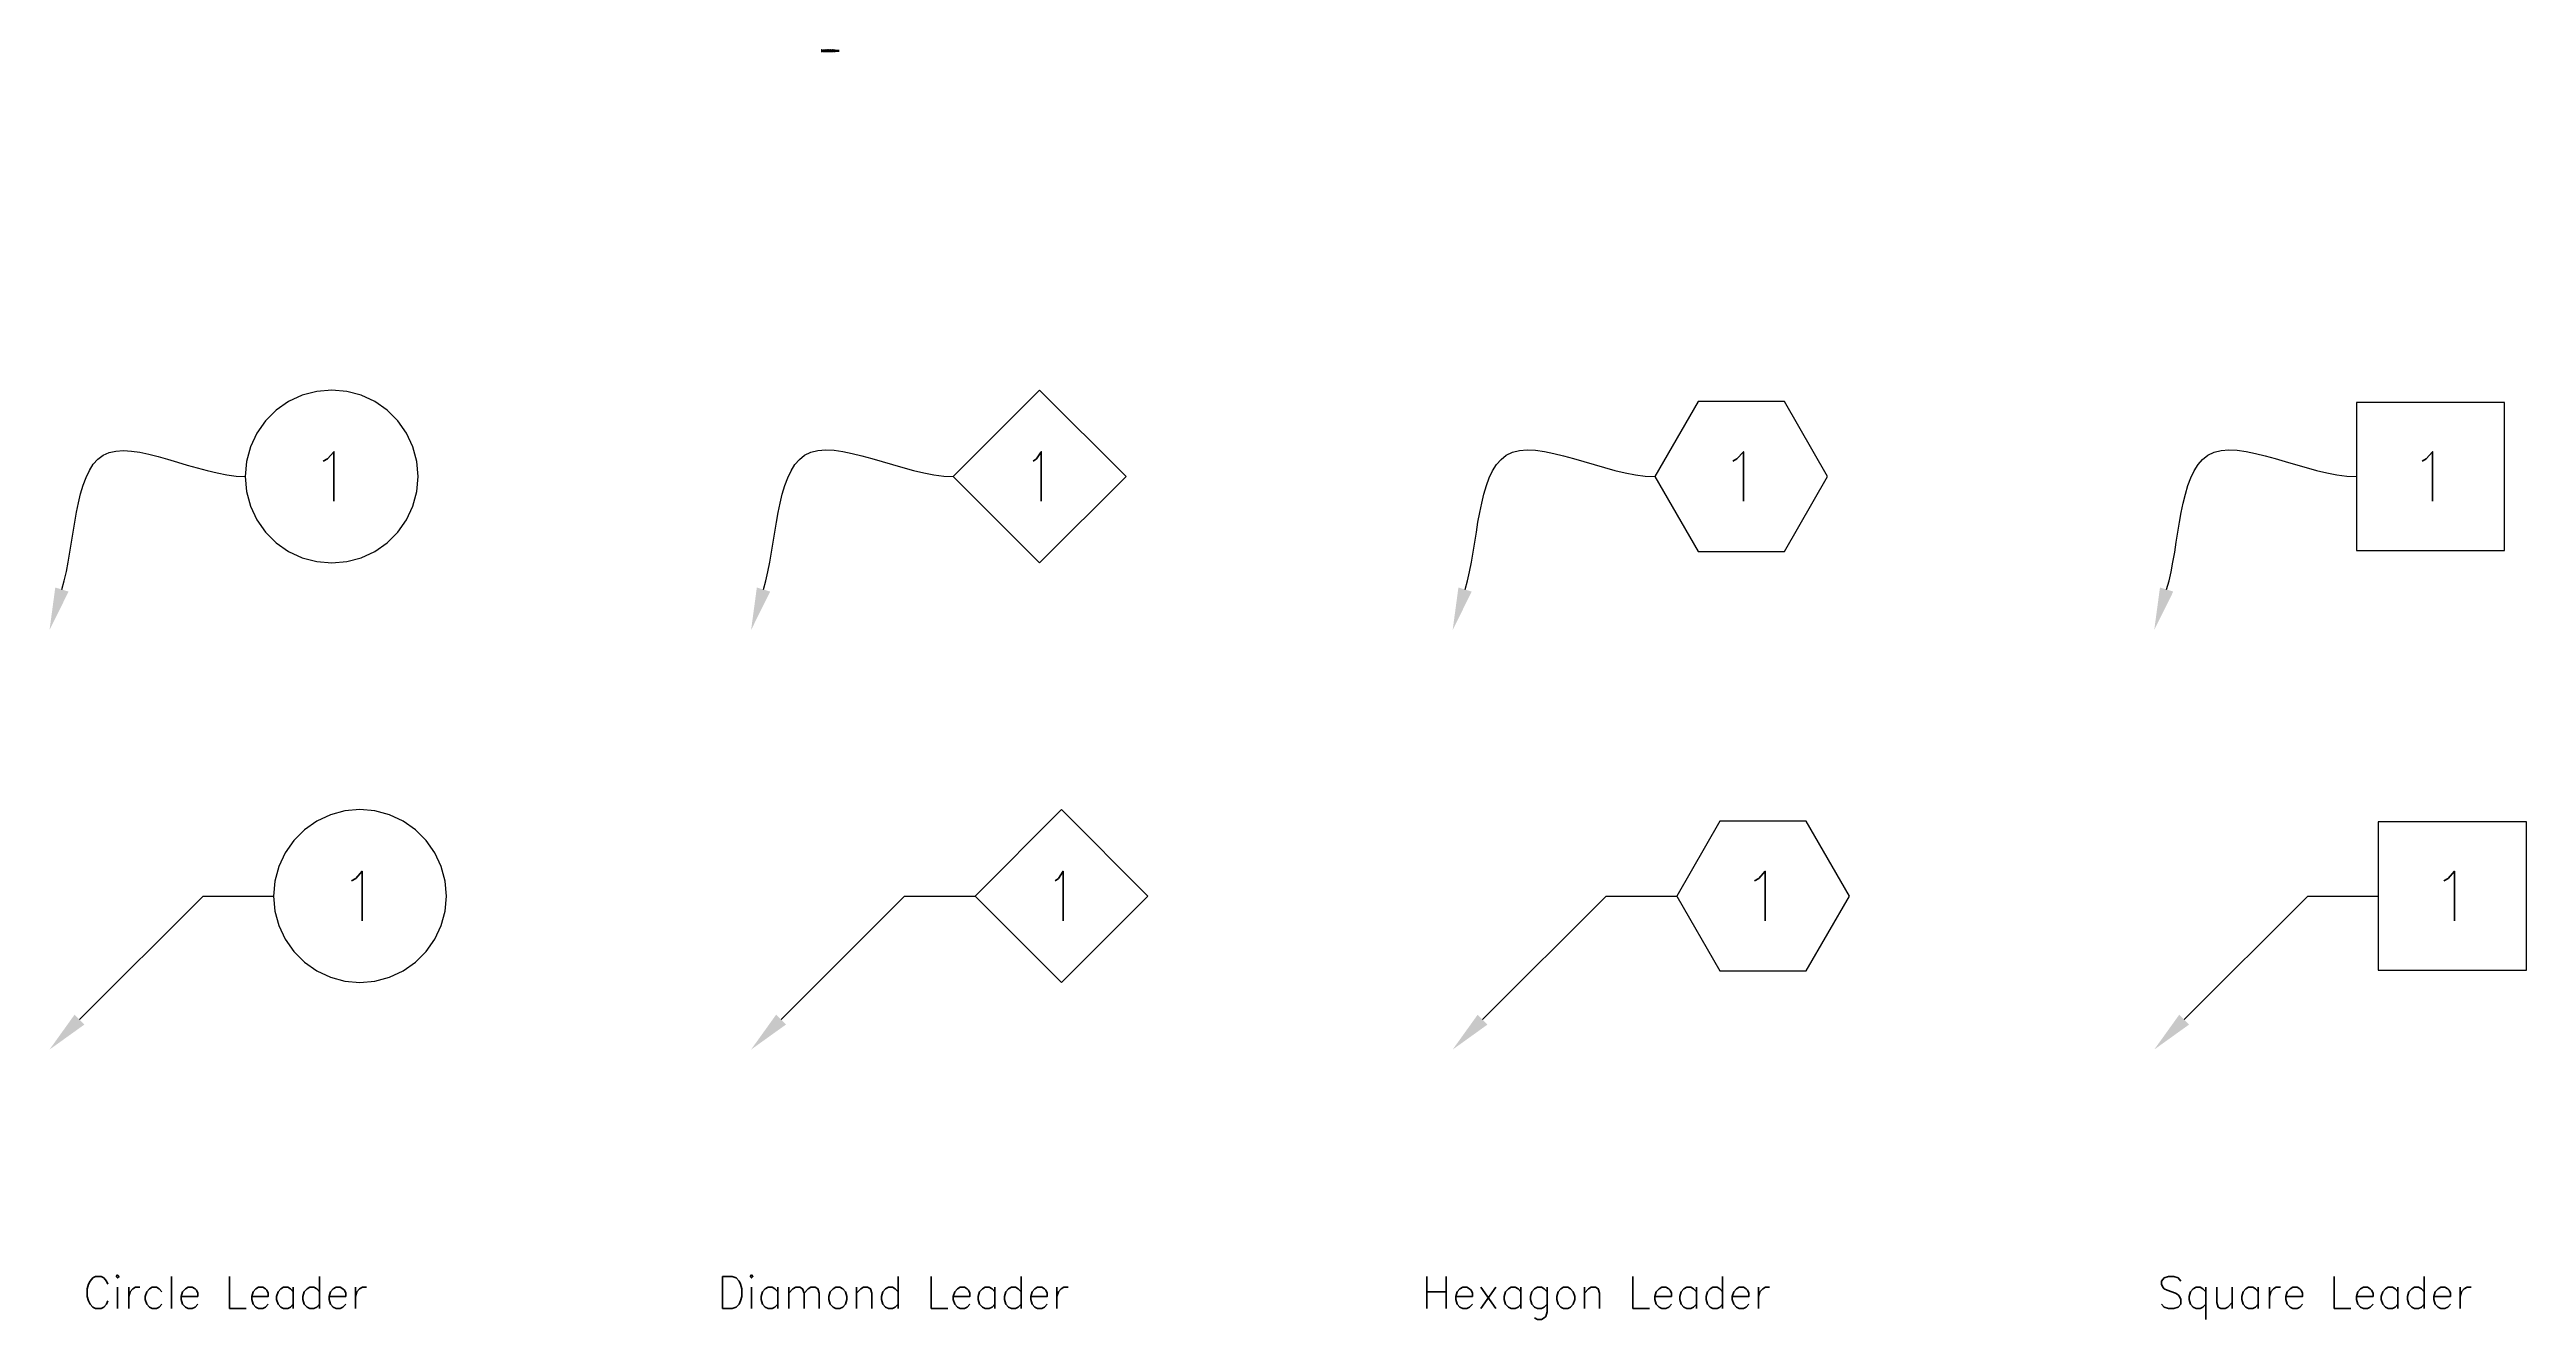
# Model space of a CAD drawing. Header units: millimetres. Extents: x 1718 to 19272, y -2096 to 6903.
import ezdxf
from ezdxf import colors
from ezdxf.entities.mleader import LeaderData, LeaderLine
from ezdxf.enums import TextEntityAlignment as Align
from ezdxf.math import Vec2, Vec3

# ---------------------------------------------------------------- set-up
doc = ezdxf.new("R2010")
doc.units = ezdxf.units.MM
doc.header["$LTSCALE"] = 0.5
doc.set_wipeout_variables(frame=1)
doc.layers.add('A-Anno-Note', color=231, linetype='Continuous', lineweight=25)
doc.styles.add('RomanS', font='romans.shx', dxfattribs={"width": 0.75})
doc.styles.get("Standard").update_dxf_attribs({"font": 'romans.shx', "width": 0.75})

# ---------------------------------------------------------------- blocks, each defined once
blk = doc.blocks.new('Op2_Anno_Circle_na')
at = {"color": 0, "linetype": 'ByBlock', "transparency": 16777216}
blk.add_wipeout([(1.75, 0), (1.723, 0.304), (1.644, 0.599), (1.516, 0.875), (1.341, 1.125), (1.125, 1.341), (0.875, 1.516), (0.599, 1.644), (0.304, 1.723), (0, 1.75), (-0.304, 1.723), (-0.599, 1.644), (-0.875, 1.516), (-1.125, 1.341), (-1.341, 1.125), (-1.516, 0.875), (-1.644, 0.599), (-1.723, 0.304), (-1.75, 0), (-1.723, -0.304), (-1.644, -0.599), (-1.516, -0.875), (-1.341, -1.125), (-1.125, -1.341), (-0.875, -1.516), (-0.599, -1.644), (-0.304, -1.723), (0, -1.75), (0.304, -1.723), (0.599, -1.644), (0.875, -1.516), (1.125, -1.341), (1.341, -1.125), (1.516, -0.875), (1.644, -0.599), (1.723, -0.304)], dxfattribs=at)
at = {"transparency": 16777216}
blk.add_lwpolyline([(1.75, 0), (1.723, 0.304), (1.644, 0.599), (1.516, 0.875), (1.341, 1.125), (1.125, 1.341), (0.875, 1.516), (0.599, 1.644), (0.304, 1.723), (0, 1.75), (-0.304, 1.723), (-0.599, 1.644), (-0.875, 1.516), (-1.125, 1.341), (-1.341, 1.125), (-1.516, 0.875), (-1.644, 0.599), (-1.723, 0.304), (-1.75, 0), (-1.723, -0.304), (-1.644, -0.599), (-1.516, -0.875), (-1.341, -1.125), (-1.125, -1.341), (-0.875, -1.516), (-0.599, -1.644), (-0.304, -1.723), (0, -1.75), (0.304, -1.723), (0.599, -1.644), (0.875, -1.516), (1.125, -1.341), (1.341, -1.125), (1.516, -0.875), (1.644, -0.599), (1.723, -0.304)], close=True, dxfattribs=at)
at = {"color": 0, "linetype": 'ByBlock', "lineweight": -2, "transparency": 16777216, "style": 'RomanS'}
blk.add_attdef('ID', text='', height=1, dxfattribs=at).set_placement((0, 0), align=Align.MIDDLE)
blk = doc.blocks.new('Op2_Anno_Diamond_na')
at = {"color": 0, "linetype": 'ByBlock', "transparency": 16777216}
blk.add_wipeout([(-1.75, 0), (0, -1.75), (1.75, 0), (0, 1.75)], dxfattribs=at)
at = {"color": 0, "linetype": 'ByBlock', "lineweight": -2, "transparency": 16777216}
blk.add_lwpolyline([(-1.75, 0), (0, -1.75), (1.75, 0), (0, 1.75)], close=True, dxfattribs=at)
at = {"color": 0, "linetype": 'ByBlock', "lineweight": -2, "transparency": 16777216, "width": 0.75}
blk.add_attdef('ID', text='', height=1, dxfattribs=at).set_placement((0, 0), align=Align.MIDDLE)
blk = doc.blocks.new('Op2_Anno_Hexagon_na')
at = {"color": 0, "linetype": 'ByBlock', "transparency": 16777216}
blk.add_wipeout([(1.75, 0), (0.875, 1.516), (-0.875, 1.516), (-1.75, 0), (-0.875, -1.516), (0.875, -1.516)], dxfattribs=at)
at = {"color": 0, "linetype": 'ByBlock', "lineweight": -2, "transparency": 16777216}
blk.add_lwpolyline([(1.75, 0), (0.875, 1.516), (-0.875, 1.516), (-1.75, 0), (-0.875, -1.516), (0.875, -1.516)], close=True, dxfattribs=at)
at = {"color": 0, "linetype": 'ByBlock', "lineweight": -2, "transparency": 16777216, "style": 'RomanS'}
blk.add_attdef('ID', text='', height=1, dxfattribs=at).set_placement((0, 0), align=Align.MIDDLE)
blk = doc.blocks.new('Op2_Anno_Square_na')
at = {"color": 0, "linetype": 'ByBlock', "transparency": 16777216}
blk.add_wipeout([(-1.5, -1.5), (1.5, -1.5), (1.5, 1.5), (-1.5, 1.5)], dxfattribs=at)
at = {"color": 0, "linetype": 'ByBlock', "lineweight": -2, "transparency": 16777216}
blk.add_lwpolyline([(-1.5, -1.5), (1.5, -1.5), (1.5, 1.5), (-1.5, 1.5)], close=True, dxfattribs=at)
at = {"color": 0, "linetype": 'ByBlock', "lineweight": -2, "transparency": 16777216, "style": 'RomanS'}
blk.add_attdef('ID', text='', height=1, dxfattribs=at).set_placement((0, 0), align=Align.MIDDLE)
blk = doc.blocks.new('Op2_Anno_Diamond_Large')
at = {"color": 0, "linetype": 'ByBlock'}
blk.add_wipeout([(-2.5, 0), (0, -2.5), (2.5, 0), (0, 2.5)], dxfattribs=at)
at = {"color": 0, "linetype": 'ByBlock', "lineweight": -2}
blk.add_lwpolyline([(-2.5, 0), (0, -2.5), (2.5, 0), (0, 2.5)], close=True, dxfattribs=at)
at = {"color": 0, "linetype": 'ByBlock', "lineweight": -2, "style": 'RomanS'}
blk.add_attdef('ID', text='', height=1.33, dxfattribs=at).set_placement((0, 0), align=Align.MIDDLE)
blk = doc.blocks.new('Op2_Anno_Diamond_Large_na')
at = {"color": 0, "linetype": 'ByBlock', "transparency": 16777216}
blk.add_wipeout([(-2.5, 0), (0, -2.5), (2.5, 0), (0, 2.5)], dxfattribs=at)
at = {"color": 0, "linetype": 'ByBlock', "lineweight": -2, "transparency": 16777216}
blk.add_lwpolyline([(-2.5, 0), (0, -2.5), (2.5, 0), (0, 2.5)], close=True, dxfattribs=at)
at = {"color": 0, "linetype": 'ByBlock', "lineweight": -2, "transparency": 16777216, "width": 0.75}
blk.add_attdef('ID', text='', height=1.33, dxfattribs=at).set_placement((0, 0), align=Align.MIDDLE)
blk = doc.blocks.new('Op2_Anno_Circle')
at = {"color": 0, "linetype": 'ByBlock'}
blk.add_lwpolyline([(2, 0), (2, 0), (2, 1), (2, 1), (1, 1), (1, 1), (1, 2), (1, 2), (0, 2), (0, 2), (0, 2), (-1, 2), (-1, 2), (-1, 1), (-1, 1), (-2, 1), (-2, 1), (-2, 0), (-2, 0), (-2, 0), (-2, -1), (-2, -1), (-1, -1), (-1, -1), (-1, -2), (-1, -2), (0, -2), (0, -2), (0, -2), (1, -2), (1, -2), (1, -1), (1, -1), (2, -1), (2, -1), (2, 0)], close=True, dxfattribs=at)
at = {"color": 0, "linetype": 'ByBlock', "lineweight": -2, "style": 'RomanS'}
blk.add_attdef('ID', text='', height=1, dxfattribs=at).set_placement((0, 0), align=Align.MIDDLE)
blk = doc.blocks.new('Op2_Anno_Diamond')
at = {"color": 0, "linetype": 'ByBlock'}
blk.add_wipeout([(-1.75, 0), (0, -1.75), (1.75, 0), (0, 1.75)], dxfattribs=at)
at = {"color": 0, "linetype": 'ByBlock', "lineweight": -2}
blk.add_lwpolyline([(-1.75, 0), (0, -1.75), (1.75, 0), (0, 1.75)], close=True, dxfattribs=at)
at = {"color": 0, "linetype": 'ByBlock', "lineweight": -2, "style": 'RomanS'}
blk.add_attdef('ID', text='', height=1, dxfattribs=at).set_placement((0, 0), align=Align.MIDDLE)
blk = doc.blocks.new('Op2_Anno_Hexagon')
at = {"color": 0, "linetype": 'ByBlock'}
blk.add_wipeout([(2, 0), (1, 2), (-1, 2), (-2, 0), (-1, -2), (1, -2)], dxfattribs=at)
at = {"color": 0, "linetype": 'ByBlock', "lineweight": -2}
blk.add_lwpolyline([(2, 0), (1, 2), (-1, 2), (-2, 0), (-1, -2), (1, -2)], close=True, dxfattribs=at)
at = {"color": 0, "linetype": 'ByBlock', "lineweight": -2, "width": 0.75}
blk.add_attdef('ID', text='', height=1, dxfattribs=at).set_placement((0, 0), align=Align.MIDDLE)
blk = doc.blocks.new('Op2_Anno_Square')
at = {"color": 0, "linetype": 'ByBlock'}
blk.add_wipeout([(-1.5, -1.5), (1.5, -1.5), (1.5, 1.5), (-1.5, 1.5)], dxfattribs=at)
at = {"color": 0, "linetype": 'ByBlock', "lineweight": -2}
blk.add_lwpolyline([(-1.5, -1.5), (1.5, -1.5), (1.5, 1.5), (-1.5, 1.5)], close=True, dxfattribs=at)
at = {"color": 0, "linetype": 'ByBlock', "lineweight": -2, "style": 'RomanS'}
blk.add_attdef('ID', text='', height=1, dxfattribs=at).set_placement((0, 0), align=Align.MIDDLE)
blk = doc.blocks.new('Op2_Anno_Hexagon_Elongated')
at = {"color": 0, "linetype": 'ByBlock'}
blk.add_wipeout([(3, 0), (2, 2), (-2, 2), (-3, 0), (-2, -2), (2, -2)], dxfattribs=at)
at = {"color": 0, "linetype": 'ByBlock', "lineweight": -2}
blk.add_lwpolyline([(3, 0), (2, 2), (-2, 2), (-3, 0), (-2, -2), (2, -2)], close=True, dxfattribs=at)
at = {"color": 0, "linetype": 'ByBlock', "lineweight": -2, "style": 'RomanS'}
blk.add_attdef('ID', text='', height=1, dxfattribs=at).set_placement((0, 0), align=Align.MIDDLE)
blk = doc.blocks.new('Op2_Anno_Hexagon_Elongated_na')
at = {"color": 0, "linetype": 'ByBlock', "transparency": 16777216}
blk.add_wipeout([(3, 0), (2, 2), (-2, 2), (-3, 0), (-2, -2), (2, -2)], dxfattribs=at)
at = {"color": 0, "linetype": 'ByBlock', "lineweight": -2, "transparency": 16777216}
blk.add_lwpolyline([(3, 0), (2, 2), (-2, 2), (-3, 0), (-2, -2), (2, -2)], close=True, dxfattribs=at)
at = {"color": 0, "linetype": 'ByBlock', "lineweight": -2, "transparency": 16777216, "style": 'RomanS'}
blk.add_attdef('ID', text='', height=1, dxfattribs=at).set_placement((0, 0), align=Align.MIDDLE)
blk = doc.blocks.new('Op2_Anno_Circle_Elongated')
blk.add_lwpolyline([(-1, -2), (1, -2), (1, -2), (2, -2), (2, -2), (2, -1), (2, -1), (3, -1), (3, -1), (3, 0), (3, 0), (3, 0), (3, 1), (3, 1), (2, 1), (2, 1), (2, 2), (2, 2), (1, 2), (1, 2), (-1, 2), (-1, 2), (-2, 2), (-2, 2), (-2, 1), (-2, 1), (-3, 1), (-3, 1), (-3, 0), (-3, 0), (-3, 0), (-3, -1), (-3, -1), (-2, -1), (-2, -1), (-2, -2), (-2, -2), (-1, -2)], close=True)
at = {"color": 0, "linetype": 'ByBlock', "lineweight": -2, "style": 'RomanS'}
blk.add_attdef('ID', text='', height=1, dxfattribs=at).set_placement((0, 0), align=Align.MIDDLE)
blk = doc.blocks.new('Op2_Anno_Circle_Elongated_na')
blk.add_lwpolyline([(-1, -2), (1, -2), (1, -2), (2, -2), (2, -2), (2, -1), (2, -1), (3, -1), (3, -1), (3, 0), (3, 0), (3, 0), (3, 1), (3, 1), (2, 1), (2, 1), (2, 2), (2, 2), (1, 2), (1, 2), (-1, 2), (-1, 2), (-2, 2), (-2, 2), (-2, 1), (-2, 1), (-3, 1), (-3, 1), (-3, 0), (-3, 0), (-3, 0), (-3, -1), (-3, -1), (-2, -1), (-2, -1), (-2, -2), (-2, -2), (-1, -2)], close=True)
at = {"color": 0, "linetype": 'ByBlock', "lineweight": -2, "transparency": 16777216, "style": 'RomanS'}
blk.add_attdef('ID', text='', height=1, dxfattribs=at).set_placement((0, 0), align=Align.MIDDLE)
blk = doc.blocks.new('Op2_Anno_Square_Elongated')
at = {"color": 0, "linetype": 'ByBlock'}
blk.add_wipeout([(-2.5, -1.5), (2.5, -1.5), (2.5, 1.5), (-2.5, 1.5)], dxfattribs=at)
at = {"color": 0, "linetype": 'ByBlock', "lineweight": -2}
blk.add_lwpolyline([(-2.5, -1.5), (2.5, -1.5), (2.5, 1.5), (-2.5, 1.5)], close=True, dxfattribs=at)
at = {"color": 0, "linetype": 'ByBlock', "lineweight": -2, "style": 'RomanS'}
blk.add_attdef('ID', text='', height=1, dxfattribs=at).set_placement((0, 0), align=Align.MIDDLE)
blk = doc.blocks.new('Op2_Anno_Square_Elongated_na')
at = {"color": 0, "linetype": 'ByBlock', "transparency": 16777216}
blk.add_wipeout([(-2.5, -1.5), (2.5, -1.5), (2.5, 1.5), (-2.5, 1.5)], dxfattribs=at)
at = {"color": 0, "linetype": 'ByBlock', "lineweight": -2, "transparency": 16777216}
blk.add_lwpolyline([(-2.5, -1.5), (2.5, -1.5), (2.5, 1.5), (-2.5, 1.5)], close=True, dxfattribs=at)
at = {"color": 0, "linetype": 'ByBlock', "lineweight": -2, "transparency": 16777216, "style": 'RomanS'}
blk.add_attdef('ID', text='', height=1, dxfattribs=at).set_placement((0, 0), align=Align.MIDDLE)
blk = doc.blocks.new('Op2_Anno_Slot')
blk.add_wipeout([(1, -2), (-1, -2), (-1, -1), (-2, -1), (-2, -1), (-2, -1), (-2, -1), (-3, -1), (-3, -1), (-3, 0), (-3, 0), (-3, 0), (-3, 1), (-3, 1), (-2, 1), (-2, 1), (-2, 1), (-2, 1), (-1, 1), (-1, 2), (1, 2), (1, 1), (2, 1), (2, 1), (2, 1), (2, 1), (3, 1), (3, 1), (3, 0), (3, 0), (3, 0), (3, -1), (3, -1), (2, -1), (2, -1), (2, -1), (2, -1), (1, -1)])
blk.add_lwpolyline([(1, -2), (-1, -2), (-1, -1), (-2, -1), (-2, -1), (-2, -1), (-2, -1), (-3, -1), (-3, -1), (-3, 0), (-3, 0), (-3, 0), (-3, 1), (-3, 1), (-2, 1), (-2, 1), (-2, 1), (-2, 1), (-1, 1), (-1, 2), (1, 2), (1, 1), (2, 1), (2, 1), (2, 1), (2, 1), (3, 1), (3, 1), (3, 0), (3, 0), (3, 0), (3, -1), (3, -1), (2, -1), (2, -1), (2, -1), (2, -1), (1, -1)], close=True)
at = {"color": 0, "linetype": 'ByBlock', "lineweight": -2, "style": 'RomanS'}
blk.add_attdef('ID', text='', height=1, dxfattribs=at).set_placement((0, 0), align=Align.MIDDLE)
blk = doc.blocks.new('Op2_Anno_Slot_na')
blk.add_wipeout([(1, -2), (-1, -2), (-1, -1), (-2, -1), (-2, -1), (-2, -1), (-2, -1), (-3, -1), (-3, -1), (-3, 0), (-3, 0), (-3, 0), (-3, 1), (-3, 1), (-2, 1), (-2, 1), (-2, 1), (-2, 1), (-1, 1), (-1, 2), (1, 2), (1, 1), (2, 1), (2, 1), (2, 1), (2, 1), (3, 1), (3, 1), (3, 0), (3, 0), (3, 0), (3, -1), (3, -1), (2, -1), (2, -1), (2, -1), (2, -1), (1, -1)])
blk.add_lwpolyline([(1, -2), (-1, -2), (-1, -1), (-2, -1), (-2, -1), (-2, -1), (-2, -1), (-3, -1), (-3, -1), (-3, 0), (-3, 0), (-3, 0), (-3, 1), (-3, 1), (-2, 1), (-2, 1), (-2, 1), (-2, 1), (-1, 1), (-1, 2), (1, 2), (1, 1), (2, 1), (2, 1), (2, 1), (2, 1), (3, 1), (3, 1), (3, 0), (3, 0), (3, 0), (3, -1), (3, -1), (2, -1), (2, -1), (2, -1), (2, -1), (1, -1)], close=True)
at = {"color": 0, "linetype": 'ByBlock', "lineweight": -2, "transparency": 16777216, "style": 'RomanS'}
blk.add_attdef('ID', text='', height=1, dxfattribs=at).set_placement((0, 0), align=Align.MIDDLE)
blk = doc.blocks.new('Op2_Anno_Rectangle')
at = {"color": 0, "linetype": 'ByBlock'}
blk.add_wipeout([(-3, -2), (3, -2), (3, 2), (-3, 2)], dxfattribs=at)
at = {"color": 0, "linetype": 'ByBlock', "lineweight": -2}
blk.add_lwpolyline([(-3, -2), (3, -2), (3, 2), (-3, 2)], close=True, dxfattribs=at)
at = {"color": 0, "linetype": 'ByBlock', "lineweight": -2, "style": 'RomanS'}
blk.add_attdef('ID', text='', height=1.33, dxfattribs=at).set_placement((0, 0), align=Align.MIDDLE)
blk = doc.blocks.new('Op2_Anno_Rectangle_na')
at = {"color": 0, "linetype": 'ByBlock', "transparency": 16777216}
blk.add_wipeout([(-3, -2), (3, -2), (3, 2), (-3, 2)], dxfattribs=at)
at = {"color": 0, "linetype": 'ByBlock', "lineweight": -2, "transparency": 16777216}
blk.add_lwpolyline([(-3, -2), (3, -2), (3, 2), (-3, 2)], close=True, dxfattribs=at)
at = {"color": 0, "linetype": 'ByBlock', "lineweight": -2, "transparency": 16777216, "style": 'RomanS'}
blk.add_attdef('ID', text='', height=1.33, dxfattribs=at).set_placement((0, 0), align=Align.MIDDLE)

msp = doc.modelspace()

# ---------------------------------------------------------------- linework, layer by layer
for points in [[(7187, 6899), (7315, 6899)], [(7187, 6891), (7315, 6891)], [(7280, 6903), (7280, 6885)]]:
    msp.add_lwpolyline(points)

# ---------------------------------------------------------------- texts
at = {"style": 'RomanS'}
for s, p in [('Circle Leader', (3974, -2019)), ('Diamond Leader', (8946, -2019)), ('Hexagon Leader', (13918, -2019)), ('Square Leader', (18890, -2019))]:
    msp.add_text(s, height=228.6, dxfattribs=at).set_placement(p, align=Align.RIGHT)

# ---------------------------------------------------------------- leaders
at = {"layer": 'A-Anno-Note'}
ml = msp.add_multileader_block('Standard', dxfattribs=at)
ml.set_content('Op2_Anno_Circle_na', color=256, scale=350)
ml.set_attribute('ID', '1', width=0)
ml.set_leader_properties()
ml.build(insert=Vec2(0, 0))
ml.multileader.update_dxf_attribs({"leader_type": 2, "dogleg_length": 3, "arrow_head_size": 300, "scale": 100})
ctx = ml.context
ctx.base_point, ctx.scale, ctx.char_height, ctx.arrow_head_size, ctx.landing_gap_size = Vec3(3106, 3878), 100, 9.38, 300, 9
notes = []
notes.append((ctx, [(0, (1, 1, 0), (2806, 3878), (1, 0), 300, [(0, [(1718, 2790), (2097, 4028)], 0, [])])]))
ctx.block.insert = Vec3(3718, 3878)
ml = msp.add_multileader_block('Standard', dxfattribs=at)
ml.set_content('Op2_Anno_Diamond_na', color=256, scale=350)
ml.set_attribute('ID', '1', width=0)
ml.set_leader_properties()
ml.build(insert=Vec2(0, 0))
ml.multileader.update_dxf_attribs({"leader_type": 2, "dogleg_length": 3, "arrow_head_size": 300, "scale": 100})
ctx = ml.context
ctx.base_point, ctx.scale, ctx.char_height, ctx.arrow_head_size, ctx.landing_gap_size = Vec3(8123, 3878), 100, 9.38, 300, 9
notes.append((ctx, [(0, (1, 1, 0), (7823, 3878), (1, 0), 300, [(0, [(6690, 2790), (7069, 4028)], 0, [])])]))
ctx.block.insert = Vec3(8735, 3878)
ml = msp.add_multileader_block('Standard', dxfattribs=at)
ml.set_content('Op2_Anno_Hexagon_na', color=256, scale=350)
ml.set_attribute('ID', '1', width=0)
ml.set_leader_properties()
ml.build(insert=Vec2(0, 0))
ml.multileader.update_dxf_attribs({"leader_type": 2, "dogleg_length": 3, "arrow_head_size": 300, "scale": 100})
ctx = ml.context
ctx.base_point, ctx.scale, ctx.char_height, ctx.arrow_head_size, ctx.landing_gap_size = Vec3(13095, 3878), 100, 9.38, 300, 9
notes.append((ctx, [(0, (1, 1, 0), (12795, 3878), (1, 0), 300, [(0, [(11662, 2790), (12041, 4028)], 0, [])])]))
ctx.block.insert = Vec3(13707, 3878)
ml = msp.add_multileader_block('Standard', dxfattribs=at)
ml.set_content('Op2_Anno_Square_na', color=256, scale=350)
ml.set_attribute('ID', '1', width=0)
ml.set_leader_properties()
ml.build(insert=Vec2(0, 0))
ml.multileader.update_dxf_attribs({"leader_type": 2, "dogleg_length": 3, "arrow_head_size": 300, "scale": 100})
ctx = ml.context
ctx.base_point, ctx.scale, ctx.char_height, ctx.arrow_head_size, ctx.landing_gap_size = Vec3(18067, 3878), 100, 9.38, 300, 9
notes.append((ctx, [(0, (1, 1, 0), (17767, 3878), (1, 0), 300, [(0, [(16634, 2790), (17013, 4028)], 0, [])])]))
ctx.block.insert = Vec3(18592, 3878)
ml = msp.add_multileader_block('Standard', dxfattribs=at)
ml.set_content('Op2_Anno_Circle_na', color=256, scale=350)
ml.set_attribute('ID', '1', width=0)
ml.set_leader_properties()
ml.build(insert=Vec2(0, 0))
ml.multileader.update_dxf_attribs({"dogleg_length": 5, "arrow_head_size": 300, "scale": 100})
ctx = ml.context
ctx.base_point, ctx.scale, ctx.char_height, ctx.arrow_head_size, ctx.landing_gap_size = Vec3(3306, 905), 100, 9.38, 300, 9
notes.append((ctx, [(0, (1, 1, 0), (2806, 905), (1, 0), 500, [(0, [(1718, -183)], 0, [])])]))
ctx.block.insert = Vec3(3918, 905)
ml = msp.add_multileader_block('Standard', dxfattribs=at)
ml.set_content('Op2_Anno_Diamond_na', color=256, scale=350)
ml.set_attribute('ID', '1', width=0)
ml.set_leader_properties()
ml.build(insert=Vec2(0, 0))
ml.multileader.update_dxf_attribs({"dogleg_length": 5, "arrow_head_size": 300, "scale": 100})
ctx = ml.context
ctx.base_point, ctx.scale, ctx.char_height, ctx.arrow_head_size, ctx.landing_gap_size = Vec3(8278, 905), 100, 9.38, 300, 9
notes.append((ctx, [(0, (1, 1, 0), (7778, 905), (1, 0), 500, [(0, [(6690, -183)], 0, [])])]))
ctx.block.insert = Vec3(8890, 905)
ml = msp.add_multileader_block('Standard', dxfattribs=at)
ml.set_content('Op2_Anno_Hexagon_na', color=256, scale=350)
ml.set_attribute('ID', '1', width=0)
ml.set_leader_properties()
ml.build(insert=Vec2(0, 0))
ml.multileader.update_dxf_attribs({"dogleg_length": 5, "arrow_head_size": 300, "scale": 100})
ctx = ml.context
ctx.base_point, ctx.scale, ctx.char_height, ctx.arrow_head_size, ctx.landing_gap_size = Vec3(13250, 905), 100, 9.38, 300, 9
notes.append((ctx, [(0, (1, 1, 0), (12750, 905), (1, 0), 500, [(0, [(11662, -183)], 0, [])])]))
ctx.block.insert = Vec3(13862, 905)
ml = msp.add_multileader_block('Standard', dxfattribs=at)
ml.set_content('Op2_Anno_Square_na', color=256, scale=350)
ml.set_attribute('ID', '1', width=0)
ml.set_leader_properties()
ml.build(insert=Vec2(0, 0))
ml.multileader.update_dxf_attribs({"dogleg_length": 5, "arrow_head_size": 300, "scale": 100})
ctx = ml.context
ctx.base_point, ctx.scale, ctx.char_height, ctx.arrow_head_size, ctx.landing_gap_size = Vec3(18222, 905), 100, 9.38, 300, 9
notes.append((ctx, [(0, (1, 1, 0), (17722, 905), (1, 0), 500, [(0, [(16634, -183)], 0, [])])]))
ctx.block.insert = Vec3(18747, 905)
for ctx, leaders in notes:
    for number, flags, end, landing, length, lines in leaders:
        leader = LeaderData()
        leader.index, (leader.has_last_leader_line, leader.has_dogleg_vector, leader.attachment_direction) = number, flags
        leader.last_leader_point, leader.dogleg_vector, leader.dogleg_length = Vec3(end), Vec3(landing), length
        for number, points, colour, breaks in lines:
            line = LeaderLine()
            line.index, line.vertices, line.color, line.breaks = number, Vec3.list(points), colors.encode_raw_color(colour), breaks
            leader.lines.append(line)
        ctx.leaders.append(leader)

# ---------------------------------------------------------------- next in the draw order: block references
msp.add_blockref('Op2_Anno_Diamond_Large', (7280, 6899)).add_auto_attribs({'ID': '1'})

# ---------------------------------------------------------------- next in the draw order: block references
msp.add_blockref('Op2_Anno_Diamond_Large_na', (7280, 6891)).add_auto_attribs({'ID': '1'})

# ---------------------------------------------------------------- next in the draw order: linework, layer by layer
for points in [[(7190, 6903), (7190, 6885)], [(7200, 6903), (7200, 6885)], [(7210, 6903), (7210, 6885)], [(7220, 6903), (7220, 6885)], [(7230, 6903), (7230, 6885)], [(7240, 6903), (7240, 6885)]]:
    msp.add_lwpolyline(points)

# ---------------------------------------------------------------- next in the draw order: block references
msp.add_blockref('Op2_Anno_Circle', (7190, 6899)).add_auto_attribs({'ID': '1'})

# ---------------------------------------------------------------- next in the draw order: block references
msp.add_blockref('Op2_Anno_Circle_na', (7190, 6891)).add_auto_attribs({'ID': '1'})

# ---------------------------------------------------------------- next in the draw order: block references
msp.add_blockref('Op2_Anno_Diamond', (7200, 6899)).add_auto_attribs({'ID': '1'})

# ---------------------------------------------------------------- next in the draw order: block references
ref = msp.add_blockref('Op2_Anno_Diamond_na', (7200, 6891))
ref.add_attrib('ID', '1', dxfattribs={"color": 0, "linetype": 'ByBlock', "lineweight": -2, "transparency": 16777216, "height": 1, "style": 'RomanS'}).set_placement((7200, 6891), align=Align.MIDDLE)

# ---------------------------------------------------------------- next in the draw order: block references
ref = msp.add_blockref('Op2_Anno_Hexagon', (7210, 6899))
ref.add_attrib('ID', '1', dxfattribs={"color": 0, "linetype": 'ByBlock', "lineweight": -2, "height": 1, "style": 'RomanS'}).set_placement((7210, 6899), align=Align.MIDDLE)

# ---------------------------------------------------------------- next in the draw order: block references
msp.add_blockref('Op2_Anno_Hexagon_na', (7210, 6891)).add_auto_attribs({'ID': '1'})

# ---------------------------------------------------------------- next in the draw order: block references
msp.add_blockref('Op2_Anno_Square', (7220, 6899)).add_auto_attribs({'ID': '1'})

# ---------------------------------------------------------------- next in the draw order: block references
msp.add_blockref('Op2_Anno_Square_na', (7220, 6891)).add_auto_attribs({'ID': '1'})

# ---------------------------------------------------------------- next in the draw order: block references
msp.add_blockref('Op2_Anno_Hexagon_Elongated', (7230, 6899)).add_auto_attribs({'ID': 'X1.1'})

# ---------------------------------------------------------------- next in the draw order: block references
msp.add_blockref('Op2_Anno_Hexagon_Elongated_na', (7230, 6891)).add_auto_attribs({'ID': 'X1.1'})

# ---------------------------------------------------------------- next in the draw order: linework, layer by layer
msp.add_lwpolyline([(7250, 6903), (7250, 6885)])

# ---------------------------------------------------------------- next in the draw order: block references
msp.add_blockref('Op2_Anno_Circle_Elongated', (7240, 6899)).add_auto_attribs({'ID': 'X1.1'})

# ---------------------------------------------------------------- next in the draw order: block references
msp.add_blockref('Op2_Anno_Circle_Elongated_na', (7240, 6891)).add_auto_attribs({'ID': 'X1.1'})

# ---------------------------------------------------------------- next in the draw order: linework, layer by layer
for points in [[(7260, 6903), (7260, 6885)], [(7270, 6903), (7270, 6885)]]:
    msp.add_lwpolyline(points)

# ---------------------------------------------------------------- next in the draw order: block references
msp.add_blockref('Op2_Anno_Square_Elongated', (7250, 6899)).add_auto_attribs({'ID': 'X1.1'})

# ---------------------------------------------------------------- next in the draw order: block references
msp.add_blockref('Op2_Anno_Square_Elongated_na', (7250, 6891)).add_auto_attribs({'ID': 'X1.1'})

# ---------------------------------------------------------------- next in the draw order: block references
msp.add_blockref('Op2_Anno_Slot', (7260, 6899)).add_auto_attribs({'ID': 'X1.1'})

# ---------------------------------------------------------------- next in the draw order: block references
msp.add_blockref('Op2_Anno_Slot_na', (7260, 6891)).add_auto_attribs({'ID': 'X1.1'})

# ---------------------------------------------------------------- next in the draw order: block references
msp.add_blockref('Op2_Anno_Rectangle', (7270, 6899)).add_auto_attribs({'ID': 'X1.1'})

# ---------------------------------------------------------------- next in the draw order: block references
msp.add_blockref('Op2_Anno_Rectangle_na', (7270, 6891)).add_auto_attribs({'ID': 'X1.1'})

doc.saveas('drawing.dxf')
